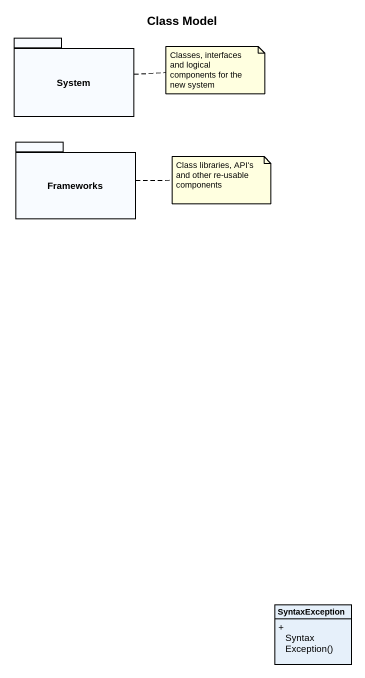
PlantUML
@startuml
title Class Model
hide circle
hide empty members
skinparam classAttributeIconSize 0
package System {
}
package Frameworks {
}
class SyntaxException {
  + SyntaxException()
}
note right of System : Classes, interfaces and logical components for the new system
note right of Frameworks : Class libraries, API's and other re-usable components
@enduml
